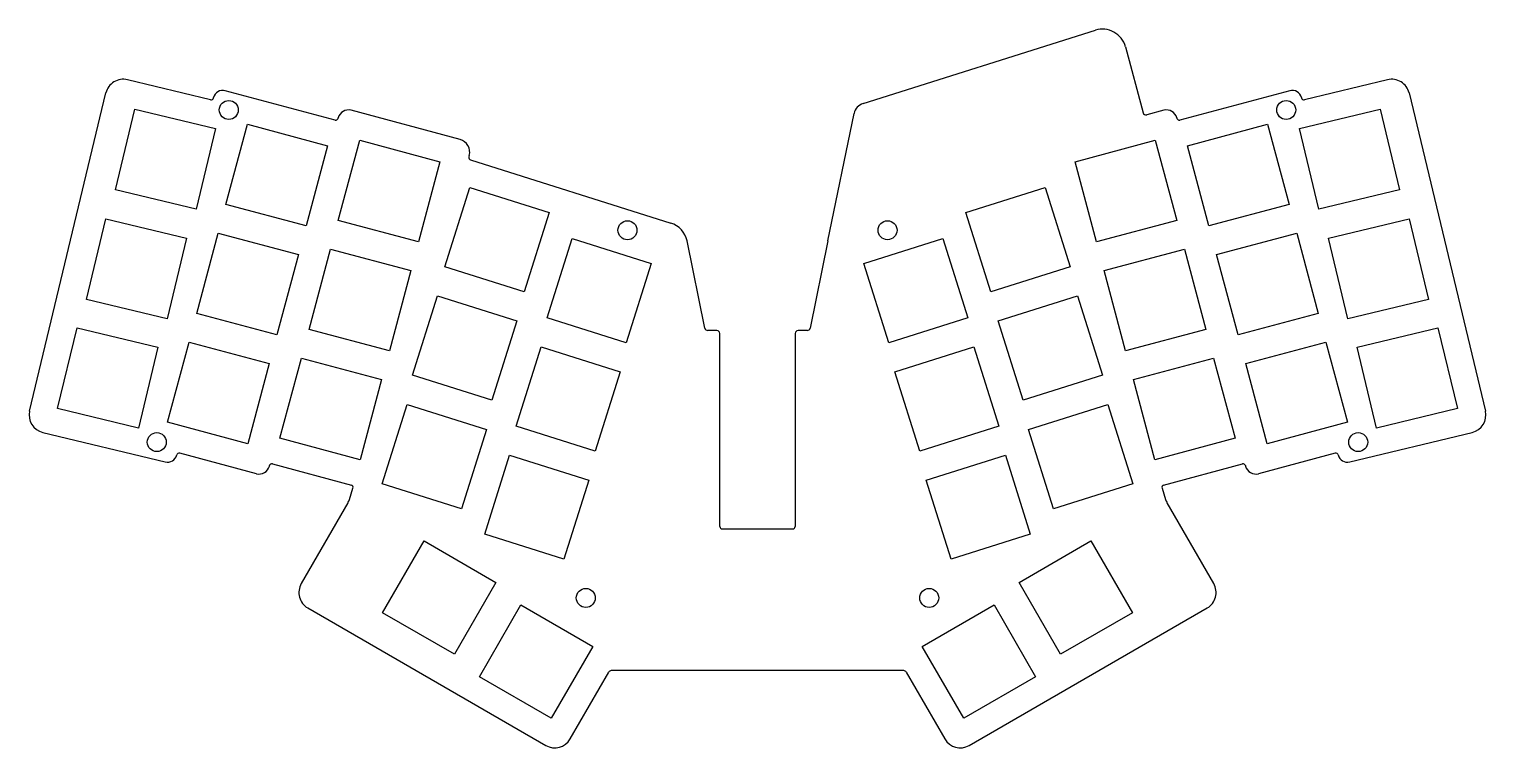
# Model space of a CAD drawing. Extents: x 27 to 273, y -148 to -27.
import ezdxf

# ---------------------------------------------------------------- set-up
doc = ezdxf.new("R2010")
doc.units = 0
doc.layers.add('BLACK', color=7, linetype='CONTINUOUS')

msp = doc.modelspace()

# ---------------------------------------------------------------- linework, layer by layer
at = {"layer": 'BLACK', "linetype": 'CONTINUOUS'}
for p, q in [((167.792736, -39.840391), (206.969612, -27.487968)), ((212.036139, -30.26756), (215.01884, -41.399152)), ((57.783877, -39.202809), (43.760603, -35.836119)), ((256.239397, -35.836119), (242.216123, -39.202809)), ((27.270089, -91.67308), (40.143157, -38.052893)), ((58.266203, -38.907237), (58.281308, -38.84432)), ((78.776545, -42.636191), (60.251212, -37.672343)), ((239.748788, -37.672343), (221.223455, -42.636191)), ((241.718692, -38.84432), (241.733797, -38.907237)), ((259.856843, -38.052893), (272.729911, -91.67308)), ((41.747646, -54.378532), (45.015881, -40.765353)), ((45.015881, -40.765353), (58.62906, -44.033588)), ((99.849653, -45.90079), (81.497063, -40.983229)), ((161.885538, -62.994184), (166.299239, -41.496121)), ((218.502937, -40.983229), (215.631211, -41.752706)), ((241.37094, -44.033588), (254.984119, -40.765353)), ((254.984119, -40.765353), (258.252354, -54.378532)), ((58.62906, -44.033588), (55.360825, -57.646767)), ((60.369595, -56.855962), (63.993062, -43.333001)), ((63.993062, -43.333001), (77.516023, -46.956468)), ((79.266443, -42.353349), (79.292524, -42.256016)), ((220.707476, -42.256016), (220.733557, -42.353349)), ((222.483977, -46.956468), (236.006938, -43.333001)), ((236.006938, -43.333001), (239.630405, -56.855962)), ((244.639175, -57.646767), (241.37094, -44.033588)), ((79.317087, -59.551005), (82.940554, -46.028044)), ((82.940554, -46.028044), (96.463515, -49.651511)), ((203.536485, -49.651511), (217.059446, -46.028044)), ((217.059446, -46.028044), (220.682913, -59.551005)), ((77.516023, -46.956468), (73.892556, -60.479429)), ((101.405288, -48.595229), (101.33877, -48.843477)), ((226.107444, -60.479429), (222.483977, -46.956468)), ((96.463515, -49.651511), (92.840048, -63.174472)), ((101.604858, -49.328491), (135.399008, -59.983744)), ((207.159952, -63.174472), (203.536485, -49.651511)), ((97.296394, -67.367827), (101.506275, -54.01579)), ((101.506275, -54.01579), (114.858312, -58.225671)), ((185.141688, -58.225671), (198.493725, -54.01579)), ((198.493725, -54.01579), (202.703606, -67.367827)), ((55.360825, -57.646767), (41.747646, -54.378532)), ((258.252354, -54.378532), (244.639175, -57.646767)), ((73.892556, -60.479429), (60.369595, -56.855962)), ((114.858312, -58.225671), (110.648431, -71.577708)), ((189.351569, -71.577708), (185.141688, -58.225671)), ((239.630405, -56.855962), (226.107444, -60.479429)), ((36.858806, -72.88004), (40.127041, -59.266861)), ((40.127041, -59.266861), (53.74022, -62.535096)), ((92.840048, -63.174472), (79.317087, -59.551005)), ((220.682913, -59.551005), (207.159952, -63.174472)), ((246.25978, -62.535096), (259.872959, -59.266861)), ((259.872959, -59.266861), (263.141194, -72.88004)), ((53.74022, -62.535096), (50.471985, -76.148275)), ((55.452138, -75.208168), (59.075605, -61.685207)), ((59.075605, -61.685207), (72.598566, -65.308674)), ((114.514441, -75.942831), (118.724322, -62.590794)), ((118.724322, -62.590794), (132.076359, -66.800675)), ((141.132993, -77.697107), (138.114462, -62.994184)), ((161.885538, -62.994184), (158.867007, -77.697107)), ((167.923641, -66.800675), (181.275678, -62.590794)), ((181.275678, -62.590794), (185.485559, -75.942831)), ((227.401434, -65.308674), (240.924395, -61.685207)), ((240.924395, -61.685207), (244.547862, -75.208168)), ((249.528015, -76.148275), (246.25978, -62.535096)), ((72.598566, -65.308674), (68.975099, -78.831635)), ((74.399535, -77.903556), (78.023002, -64.380595)), ((78.023002, -64.380595), (91.545963, -68.004062)), ((208.454037, -68.004062), (221.976998, -64.380595)), ((221.976998, -64.380595), (225.600465, -77.903556)), ((231.024901, -78.831635), (227.401434, -65.308674)), ((91.545963, -68.004062), (87.922496, -81.527023)), ((110.648431, -71.577708), (97.296394, -67.367827)), ((132.076359, -66.800675), (127.866478, -80.152712)), ((172.133522, -80.152712), (167.923641, -66.800675)), ((202.703606, -67.367827), (189.351569, -71.577708)), ((212.077504, -81.527023), (208.454037, -68.004062)), ((50.471985, -76.148275), (36.858806, -72.88004)), ((91.839194, -85.628227), (96.049075, -72.27619)), ((96.049075, -72.27619), (109.401112, -76.486071)), ((190.598888, -76.486071), (203.950925, -72.27619)), ((203.950925, -72.27619), (208.160806, -85.628227)), ((263.141194, -72.88004), (249.528015, -76.148275)), ((68.975099, -78.831635), (55.452138, -75.208168)), ((127.866478, -80.152712), (114.514441, -75.942831)), ((185.485559, -75.942831), (172.133522, -80.152712)), ((244.547862, -75.208168), (231.024901, -78.831635)), ((31.995922, -91.26503), (35.264157, -77.651851)), ((35.264157, -77.651851), (48.877336, -80.920086)), ((87.922496, -81.527023), (74.399535, -77.903556)), ((109.401112, -76.486071), (105.191231, -89.838108)), ((143.150034, -78.096553), (141.622778, -78.096553)), ((143.650034, -111.147553), (143.650034, -78.596553)), ((156.349966, -78.596553), (156.349966, -111.147553)), ((158.377222, -78.096553), (156.849966, -78.096553)), ((194.808769, -89.838108), (190.598888, -76.486071)), ((225.600465, -77.903556), (212.077504, -81.527023)), ((251.122664, -80.920086), (264.735843, -77.651851)), ((264.735843, -77.651851), (268.004078, -91.26503)), ((48.877336, -80.920086), (45.609101, -94.533265)), ((50.53468, -93.560371), (54.158147, -80.03741)), ((54.158147, -80.03741), (67.681108, -83.660877)), ((109.301263, -94.203078), (113.511144, -80.851041)), ((113.511144, -80.851041), (126.863181, -85.060922)), ((173.136819, -85.060922), (186.488856, -80.851041)), ((186.488856, -80.851041), (190.698737, -94.203078)), ((232.318892, -83.660877), (245.841853, -80.03741)), ((245.841853, -80.03741), (249.46532, -93.560371)), ((254.390899, -94.533265), (251.122664, -80.920086)), ((69.481922, -96.256341), (73.105389, -82.73338)), ((73.105389, -82.73338), (86.62835, -86.356847)), ((213.37165, -86.356847), (226.894611, -82.73338)), ((226.894611, -82.73338), (230.518078, -96.256341)), ((67.681108, -83.660877), (64.057641, -97.183838)), ((105.191231, -89.838108), (91.839194, -85.628227)), ((126.863181, -85.060922), (122.6533, -98.412959)), ((177.3467, -98.412959), (173.136819, -85.060922)), ((208.160806, -85.628227), (194.808769, -89.838108)), ((235.942359, -97.183838), (232.318892, -83.660877)), ((86.62835, -86.356847), (83.004883, -99.879808)), ((216.995117, -99.879808), (213.37165, -86.356847)), ((86.733366, -103.944361), (90.943247, -90.592324)), ((90.943247, -90.592324), (104.295284, -94.802205)), ((195.704716, -94.802205), (209.056753, -90.592324)), ((209.056753, -90.592324), (213.266634, -103.944361)), ((45.609101, -94.533265), (31.995922, -91.26503)), ((268.004078, -91.26503), (254.390899, -94.533265)), ((29.486863, -95.290526), (50.144664, -100.250025)), ((64.057641, -97.183838), (50.53468, -93.560371)), ((104.295284, -94.802205), (100.085403, -108.154242)), ((122.6533, -98.412959), (109.301263, -94.203078)), ((190.698737, -94.203078), (177.3467, -98.412959)), ((199.914597, -108.154242), (195.704716, -94.802205)), ((249.46532, -93.560371), (235.942359, -97.183838)), ((249.855336, -100.250025), (270.513137, -95.290526)), ((83.004883, -99.879808), (69.481922, -96.256341)), ((230.518078, -96.256341), (216.995117, -99.879808)), ((52.07666, -99.056534), (52.073975, -99.067718)), ((65.499295, -102.228161), (52.569137, -98.763535)), ((68.219879, -100.57495), (81.516314, -104.13772)), ((103.998841, -112.445237), (108.208722, -99.0932)), ((108.208722, -99.0932), (121.560759, -103.303081)), ((178.439241, -103.303081), (191.791278, -99.0932)), ((191.791278, -99.0932), (196.001159, -112.445237)), ((218.483686, -104.13772), (231.780121, -100.57495)), ((247.430863, -98.763535), (234.500705, -102.228161)), ((247.926025, -99.067718), (247.92334, -99.056534)), ((67.703835, -100.955368), (67.72998, -100.857792)), ((232.27002, -100.857792), (232.296165, -100.955368)), ((81.187261, -106.569564), (81.794272, -104.644372)), ((100.085403, -108.154242), (86.733366, -103.944361)), ((121.560759, -103.303081), (117.350878, -116.655118)), ((182.649122, -116.655118), (178.439241, -103.303081)), ((213.266634, -103.944361), (199.914597, -108.154242)), ((218.205728, -104.644372), (218.812739, -106.569564)), ((80.924186, -107.167446), (73.074066, -120.764251)), ((226.925934, -120.764251), (219.075814, -107.167446)), ((117.350878, -116.655118), (103.998841, -112.445237)), ((144.050034, -111.547553), (150, -111.547553)), ((150, -111.547553), (155.949966, -111.547553)), ((196.001159, -112.445237), (182.649122, -116.655118)), ((86.780652, -125.669091), (93.780652, -113.544735)), ((93.780652, -113.544735), (105.905008, -120.544735)), ((194.094992, -120.544735), (206.219348, -113.544735)), ((206.219348, -113.544735), (213.219348, -125.669091)), ((105.905008, -120.544735), (98.905008, -132.669091)), ((201.094992, -132.669091), (194.094992, -120.544735)), ((74.172142, -124.862327), (114.316842, -148.039879)), ((103.102268, -136.464091), (110.102268, -124.339735)), ((110.102268, -124.339735), (122.226624, -131.339735)), ((177.773376, -131.339735), (189.897732, -124.339735)), ((185.683158, -148.039879), (225.827858, -124.862327)), ((189.897732, -124.339735), (196.897732, -136.464091)), ((98.905008, -132.669091), (86.780652, -125.669091)), ((213.219348, -125.669091), (201.094992, -132.669091)), ((122.226624, -131.339735), (115.226624, -143.464091)), ((184.773376, -143.464091), (177.773376, -131.339735)), ((115.226624, -143.464091), (103.102268, -136.464091)), ((118.414918, -146.941803), (124.921158, -135.672664)), ((150, -135.422664), (125.354171, -135.422664)), ((174.645829, -135.422664), (150, -135.422664)), ((175.078842, -135.672664), (181.585082, -146.941803)), ((196.897732, -136.464091), (184.773376, -143.464091))]:
    msp.add_line(p, q, dxfattribs=at)
at = {"layer": 'BLACK'}
for centre in [(60.849828, -40.925464), (239.150172, -40.925464), (128.076, -61.200083), (171.9236, -61.1996), (48.708628, -96.907064), (251.291372, -96.907064), (121.047828, -123.170664), (178.952172, -123.170664)]:
    msp.add_circle(centre, 1.6, dxfattribs=at)
for centre, radius, start, end in [((208.1724, -31.3029), 4.000051, 15.00075066, 107.49924265), ((43.06026, -38.75323), 2.999994, 76.49987723, 166.49995298), ((256.9397, -38.7532), 2.999964, 13.49931155, 103.49951369), ((57.8773, -38.8139), 0.399947, -103.50755096, -13.49577229), ((59.8371, -39.2178), 1.599993, 74.99972173, 166.5011356), ((240.1629, -39.2178), 1.599977, 13.4988644, 105.00027827), ((242.1227, -38.8139), 0.399973, -166.50422771, -76.49244904), ((81.0312, -42.7219), 1.800012, 75.00038403, 164.99977955), ((168.4543, -41.9386), 2.200017, 107.50003089, 168.39723183), ((215.5018, -41.2697), 0.500042, -164.99521198, -75.00111426), ((218.9688, -42.7219), 1.800001, 15.00022045, 104.99961597), ((78.88, -42.2497), 0.400102, -104.98548262, -15.01409658), ((221.1199, -42.2499), 0.39993, -165.00986541, -74.99326927), ((99.2803, -48.0258), 2.199961, -15.00101083, 75.00104937), ((101.7251, -48.947), 0.399992, -195.00085632, -107.49431005), ((134.1962, -63.7986), 3.999984, 11.60157602, 72.50015678), ((141.6228, -77.5965), 0.500053, -168.39280941, -90.00252075), ((143.15, -78.5966), 0.500047, 0.00538544, 89.99610425), ((156.8499, -78.5965), 0.499934, -270.00756384, -179.99392585), ((158.3773, -77.5967), 0.499895, -90.00894077, -11.5870423), ((30.1872, -92.3734), 3.000016, -193.49969564, -103.49994447), ((269.8128, -92.3734), 2.999997, -76.50005553, 13.49969564), ((50.5182, -98.6944), 1.599938, -103.50221063, -13.49336536), ((52.4656, -99.1498), 0.399966, 74.9947957, 166.51535468), ((68.1163, -100.9612), 0.39992, 74.98842686, 165.01468721), ((231.8836, -100.9614), 0.400064, 15.00927854, 104.99032124), ((247.5344, -99.15), 0.400094, 13.51250257, 104.9977889), ((249.4819, -98.6941), 1.600112, -166.49702442, -76.50377926), ((65.9651, -100.4895), 1.800065, -104.99791503, -14.99924246), ((234.0348, -100.4896), 1.799906, -165.00300845, -74.99818636), ((81.4128, -104.5241), 0.400006, -17.49922681, 75.00224262), ((218.5872, -104.5241), 0.399983, -255.00224262, -162.50077319), ((78.3253, -105.6671), 3.000877, -29.99799047, -17.50166001), ((221.6733, -105.6677), 2.999362, -162.50122827, -149.99856472), ((144.05, -111.1475), 0.400053, -179.99240766, -89.9951305), ((155.9501, -111.1477), 0.399866, -90.01920114, 0.02106325), ((75.6721, -122.2642), 3.000023, -209.99955955, -119.99882034), ((224.3279, -122.2643), 2.999988, -60.00022475, 30.00121355), ((125.3542, -135.9227), 0.500043, 90.00332292, 149.99810621), ((174.6458, -135.9227), 0.500036, 30.00189379, 89.99667708), ((115.8168, -145.4418), 3.000038, -119.99927869, -29.99965057), ((184.1832, -145.4418), 2.999981, -150.00034943, -60.00072131)]:
    msp.add_arc(centre, radius, start, end, dxfattribs=at)

doc.saveas('drawing.dxf')
